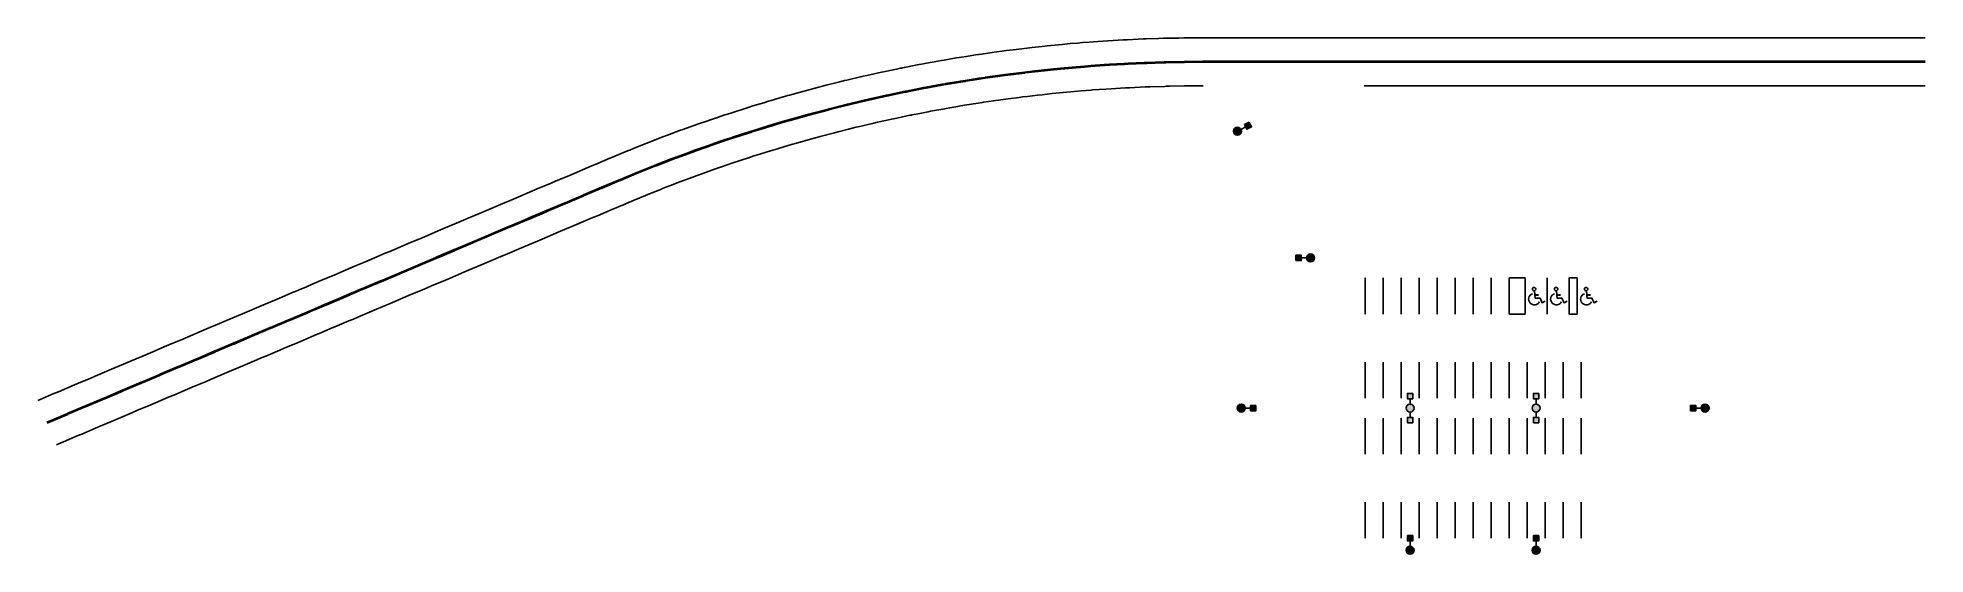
# Model space of a CAD drawing. Header units: feet. Extents: x 10046 to 10991, y 10142 to 10400.
import ezdxf

# ---------------------------------------------------------------- set-up
doc = ezdxf.new("R2010")
doc.units = ezdxf.units.FT
doc.header["$MEASUREMENT"] = 0
for name, color, linetype in [('C-MARK-SYM-3D', 7, 'Continuous'), ('C-MARK-WHITE-3D', 7, 'Continuous'), ('C-MARK-YELLOW-3D', 2, 'Continuous'), ('LIGHTPOLE_DOUBLE', 32, 'Continuous'), ('LIGHTPOLE_SINGLE', 3, 'Continuous')]:
    doc.layers.add(name, color=color, linetype=linetype)

# ---------------------------------------------------------------- blocks, each defined once
blk = doc.blocks.new('Light Pole - Double')
h = blk.add_hatch(color=256)
h.paths.add_polyline_path([(1.33, 7.33), (-1.33, 7.33), (-1.33, 4.67), (1.33, 4.67)])
h.paths.add_polyline_path([(2, 0, 1), (-2, 0, 1)])
h.paths.add_polyline_path([(1.33, -4.67), (-1.33, -4.67), (-1.33, -7.33), (1.33, -7.33)])
for p, q in [((0, 2), (0, 4.67)), ((0, -2), (0, -4.67))]:
    blk.add_line(p, q)
for points in [[(1.33, 7.33), (-1.33, 7.33), (-1.33, 4.67), (1.33, 4.67)], [(-1.33, -7.33), (1.33, -7.33), (1.33, -4.67), (-1.33, -4.67)]]:
    blk.add_lwpolyline(points, close=True)
blk.add_circle((0, 0), 2)
blk = doc.blocks.new('Light Pole - Single')
h = blk.add_hatch(color=256)
h.paths.add_polyline_path([(-1.33, 1.33), (-1.33, -1.33), (1.33, -1.33), (1.33, 1.33)])
h.paths.add_polyline_path([(0, 8, 1), (0, 4, 1)])
blk.add_line((0, 1.33), (0, 4))
blk.add_lwpolyline([(1.33, -1.33), (1.33, 1.33), (-1.33, 1.33), (-1.33, -1.33)], close=True)
blk.add_circle((0, 6), 2)

msp = doc.modelspace()

# ---------------------------------------------------------------- linework, layer by layer
at = {"layer": 'C-MARK-SYM-3D'}
for points, elevation in [([(10797.65, 10267.82), (10797.26, 10267.23), (10796.74, 10266.76), (10796.12, 10266.43), (10795.44, 10266.25), (10794.74, 10266.25), (10794.06, 10266.41), (10793.44, 10266.73), (10792.91, 10267.19), (10792.51, 10267.76), (10792.25, 10268.42), (10792.16, 10269.11), (10792.25, 10269.81), (10792.49, 10270.46), (10792.89, 10271.04), (10793.41, 10271.51), (10794.03, 10271.84)], 154.29), ([(10795.03, 10273.36), (10795.23, 10271.23), (10796.93, 10271.23), (10796.93, 10271.13), (10795.24, 10271.14), (10795.37, 10269.69), (10797.84, 10269.69), (10798.9, 10267.32), (10800.48, 10268.07)], 154.29), ([(10808.65, 10267.82), (10808.26, 10267.23), (10807.74, 10266.76), (10807.12, 10266.43), (10806.44, 10266.25), (10805.74, 10266.25), (10805.06, 10266.41), (10804.44, 10266.73), (10803.91, 10267.19), (10803.51, 10267.76), (10803.25, 10268.42), (10803.16, 10269.11), (10803.25, 10269.81), (10803.49, 10270.46), (10803.89, 10271.04), (10804.41, 10271.51), (10805.03, 10271.84)], 154.37), ([(10806.03, 10273.36), (10806.23, 10271.23), (10807.93, 10271.23), (10807.93, 10271.13), (10806.24, 10271.14), (10806.37, 10269.69), (10808.84, 10269.69), (10809.9, 10267.32), (10811.48, 10268.07)], 154.37)]:
    msp.add_lwpolyline(points, dxfattribs=dict(at, elevation=elevation))
for points, elevation in [([(10795.48, 10273.6), (10795.63, 10273.81), (10795.71, 10274.06), (10795.7, 10274.33), (10795.62, 10274.57), (10795.46, 10274.79), (10795.25, 10274.94), (10795, 10275.02), (10794.73, 10275.01), (10794.49, 10274.93), (10794.27, 10274.77), (10794.12, 10274.56), (10794.04, 10274.31), (10794.05, 10274.04), (10794.13, 10273.79), (10794.29, 10273.58), (10794.5, 10273.43), (10794.75, 10273.35), (10795.02, 10273.35), (10795.27, 10273.44)], 154.29), ([(10806.48, 10273.6), (10806.63, 10273.81), (10806.71, 10274.06), (10806.7, 10274.33), (10806.62, 10274.57), (10806.46, 10274.79), (10806.25, 10274.94), (10806, 10275.02), (10805.73, 10275.01), (10805.49, 10274.93), (10805.27, 10274.77), (10805.12, 10274.56), (10805.04, 10274.31), (10805.05, 10274.04), (10805.13, 10273.79), (10805.29, 10273.58), (10805.5, 10273.43), (10805.75, 10273.35), (10806.02, 10273.35), (10806.27, 10273.44)], 154.37)]:
    msp.add_lwpolyline(points, close=True, dxfattribs=dict(at, elevation=elevation))
for points in [[(10823.65, 10267.82, 155.19), (10823.26, 10267.23, 155.19), (10822.74, 10266.76, 155.21), (10822.12, 10266.43, 155.21), (10821.44, 10266.25, 155.19), (10820.74, 10266.25, 155.16), (10820.06, 10266.41, 155.06), (10819.44, 10266.73, 154.94), (10818.91, 10267.19, 154.81), (10818.51, 10267.76, 154.76), (10818.25, 10268.42, 154.76), (10818.16, 10269.11, 154.76), (10818.25, 10269.81, 154.76), (10818.49, 10270.46, 154.76), (10818.89, 10271.04, 154.76), (10819.41, 10271.51, 154.76), (10820.03, 10271.84, 154.76)], [(10821.03, 10273.36, 154.76), (10821.23, 10271.23, 154.99), (10822.93, 10271.23, 154.99), (10822.93, 10271.13, 154.99), (10821.24, 10271.14, 154.99), (10821.37, 10269.69, 154.99), (10823.84, 10269.69, 155.21), (10824.9, 10267.32, 155.43), (10826.48, 10268.07, 155.43)]]:
    msp.add_polyline3d(points, dxfattribs=at)
msp.add_polyline3d([(10821.48, 10273.6, 154.76), (10821.63, 10273.81, 154.76), (10821.71, 10274.06, 154.76), (10821.7, 10274.33, 154.76), (10821.62, 10274.57, 154.76), (10821.46, 10274.79, 154.76), (10821.25, 10274.94, 154.76), (10821, 10275.02, 154.76), (10820.73, 10275.01, 154.76), (10820.49, 10274.93, 154.76), (10820.27, 10274.77, 154.76), (10820.12, 10274.56, 154.76), (10820.04, 10274.31, 154.76), (10820.05, 10274.04, 154.76), (10820.13, 10273.79, 154.76), (10820.29, 10273.58, 154.76), (10820.5, 10273.43, 154.76), (10820.75, 10273.35, 154.76), (10821.02, 10273.35, 154.76), (10821.27, 10273.44, 154.76)], close=True, dxfattribs=at)
at = {"layer": 'C-MARK-WHITE-3D'}
for points in [[(10046.46, 10218.5, 150.46), (10047.32, 10218.86, 150.48), (10047.6, 10218.98, 150.49), (10054.51, 10221.9, 150.64), (10056.82, 10222.88, 150.7), (10063.72, 10225.8, 150.85), (10066.03, 10226.77, 150.91), (10072.93, 10229.69, 151.06), (10075.24, 10230.67, 151.12), (10082.14, 10233.59, 151.27), (10084.45, 10234.56, 151.33), (10091.35, 10237.48, 151.48), (10093.66, 10238.46, 151.54), (10100.56, 10241.38, 151.69), (10102.87, 10242.35, 151.75), (10109.77, 10245.27, 151.9), (10112.08, 10246.25, 151.96), (10118.98, 10249.17, 152.11), (10121.29, 10250.14, 152.17), (10128.19, 10253.06, 152.31), (10130.5, 10254.04, 152.36), (10137.4, 10256.96, 152.48), (10139.71, 10257.93, 152.52), (10142.01, 10258.91, 152.55), (10148.92, 10261.83, 152.65), (10155.82, 10264.75, 152.72), (10158.13, 10265.72, 152.74), (10165.03, 10268.65, 152.79), (10167.34, 10269.62, 152.81), (10174.24, 10272.54, 152.83), (10176.55, 10273.52, 152.84), (10177.53, 10273.93, 152.84), (10180.49, 10275.18, 152.84), (10181.81, 10275.74, 152.84), (10185.76, 10277.41, 152.83), (10188.06, 10278.38, 152.83), (10194.97, 10281.31, 152.8), (10201.87, 10284.23, 152.75), (10204.18, 10285.2, 152.73), (10211.08, 10288.12, 152.66), (10213.39, 10289.1, 152.63), (10220.29, 10292.02, 152.53), (10222.6, 10292.99, 152.5), (10224.9, 10293.97, 152.46), (10231.81, 10296.89, 152.33), (10238.71, 10299.81, 152.18), (10241.02, 10300.78, 152.13), (10247.92, 10303.7, 151.96), (10250.23, 10304.68, 151.9), (10257.13, 10307.6, 151.71), (10259.44, 10308.57, 151.64), (10261.74, 10309.55, 151.57), (10268.65, 10312.47, 151.36), (10275.55, 10315.39, 151.15), (10277.86, 10316.36, 151.08), (10284.76, 10319.29, 150.87), (10287.07, 10320.26, 150.8), (10293.97, 10323.18, 150.59), (10296.28, 10324.16, 150.52), (10303.18, 10327.08, 150.31), (10305.49, 10328.05, 150.24), (10312.39, 10330.97, 150.03), (10314.7, 10331.95, 149.96), (10321.61, 10334.87, 149.75), (10323.91, 10335.84, 149.68), (10326.07, 10336.76, 149.61), (10332.56, 10339.5, 149.42), (10332.7, 10339.56, 149.41), (10333.13, 10339.74, 149.4), (10340.2, 10342.68, 149.19), (10341.36, 10343.16, 149.16), (10342.52, 10343.62, 149.12), (10344.84, 10344.55, 149.05), (10350.2, 10346.7, 148.89), (10351.95, 10347.38, 148.84), (10359.09, 10350.14, 148.64), (10359.11, 10350.15, 148.64), (10361.44, 10351.02, 148.57), (10368.02, 10353.46, 148.4), (10368.63, 10353.68, 148.38), (10370.98, 10354.52, 148.32), (10373.33, 10355.37, 148.26), (10376.99, 10356.68, 148.17), (10380.56, 10357.9, 148.08), (10382.92, 10358.72, 148.03), (10386, 10359.78, 147.96), (10390.18, 10361.16, 147.86), (10392.56, 10361.94, 147.81), (10395.05, 10362.76, 147.76), (10399.85, 10364.28, 147.67), (10402.23, 10365.04, 147.62), (10404.13, 10365.64, 147.58), (10409.56, 10367.28, 147.48), (10411.95, 10368, 147.44), (10413.25, 10368.4, 147.42), (10419.3, 10370.15, 147.32), (10421.7, 10370.84, 147.28), (10422.4, 10371.04, 147.27), (10429.09, 10372.88, 147.18), (10431.59, 10373.57, 147.14), (10436.49, 10374.86, 147.08), (10438.91, 10375.49, 147.05), (10440.81, 10375.99, 147.03), (10446.33, 10377.36, 146.97), (10448.76, 10377.97, 146.94), (10450.05, 10378.29, 146.93), (10451.19, 10378.56, 146.92), (10458.65, 10380.31, 146.85), (10459.33, 10380.47, 146.84), (10461.08, 10380.86, 146.83), (10468.56, 10382.53, 146.78), (10468.63, 10382.54, 146.78), (10476.06, 10384.1, 146.73), (10477.95, 10384.49, 146.72), (10478.51, 10384.6, 146.72), (10478.87, 10384.67, 146.72), (10479.98, 10384.89, 146.71), (10486.39, 10386.15, 146.69), (10487.3, 10386.33, 146.69), (10488.48, 10386.54, 146.68), (10490.94, 10387, 146.68), (10496.68, 10388.05, 146.67), (10498.48, 10388.35, 146.67), (10499.85, 10388.59, 146.66), (10504.04, 10389.3, 146.66), (10506.07, 10389.65, 146.66), (10507.4, 10389.86, 146.66), (10508.5, 10390.03, 146.66), (10510.97, 10390.42, 146.67), (10515.48, 10391.13, 146.68), (10518.54, 10391.57, 146.68), (10524.91, 10392.5, 146.7), (10526.13, 10392.66, 146.71), (10528.6, 10392.98, 146.72), (10531.08, 10393.31, 146.73), (10534.36, 10393.74, 146.75), (10538.68, 10394.26, 146.77), (10541.16, 10394.56, 146.79), (10543.82, 10394.87, 146.81), (10548.78, 10395.4, 146.84), (10551.26, 10395.67, 146.86), (10553.29, 10395.88, 146.88), (10558.89, 10396.41, 146.93), (10562.78, 10396.78, 146.97), (10566.52, 10397.08, 147.01), (10569.01, 10397.28, 147.04), (10572.28, 10397.55, 147.08), (10576.65, 10397.85, 147.13), (10579.14, 10398.02, 147.16), (10581.63, 10398.19, 147.2), (10581.78, 10398.2, 147.2), (10589.28, 10398.63, 147.3), (10591.29, 10398.74, 147.34), (10596.93, 10398.99, 147.43), (10599.43, 10399.1, 147.47), (10600.81, 10399.16, 147.49), (10607.09, 10399.35, 147.6), (10609.59, 10399.43, 147.64), (10610.34, 10399.45, 147.66), (10617.25, 10399.58, 147.79), (10619.74, 10399.63, 147.84), (10619.86, 10399.63, 147.84), (10622.12, 10399.65, 147.89), (10629.39, 10399.69, 148.04), (10629.52, 10399.69, 148.05), (10629.9, 10399.69, 148.06), (10637.4, 10399.69, 148.33), (10639.9, 10399.69, 148.39), (10642.4, 10399.69, 148.45), (10649.9, 10399.69, 148.54), (10657.4, 10399.69, 148.72), (10659.9, 10399.69, 148.78), (10667.4, 10399.69, 148.94), (10669.9, 10399.69, 148.99), (10672.4, 10399.69, 149.04), (10679.9, 10399.69, 149.17), (10682.4, 10399.69, 149.2), (10689.9, 10399.69, 149.31), (10697.4, 10399.69, 149.39), (10699.9, 10399.69, 149.42), (10702.4, 10399.69, 149.43), (10709.9, 10399.69, 149.49), (10712.4, 10399.69, 149.5), (10719.9, 10399.69, 149.53), (10724.75, 10399.69, 149.53), (10726.37, 10399.69, 149.53), (10729.01, 10399.69, 149.53), (10729.9, 10399.69, 149.53), (10732.4, 10399.69, 149.53), (10739.9, 10399.69, 149.5), (10742.4, 10399.69, 149.49), (10749.9, 10399.69, 149.44), (10757.4, 10399.69, 149.37), (10759.9, 10399.69, 149.34), (10762.4, 10399.69, 149.31), (10769.9, 10399.69, 149.21), (10772.4, 10399.69, 149.17), (10779.9, 10399.69, 149.05), (10787.4, 10399.69, 148.9), (10789.9, 10399.69, 148.85), (10797.4, 10399.69, 148.67), (10799.9, 10399.69, 148.62), (10802.4, 10399.69, 148.66), (10809.9, 10399.69, 148.43), (10817.4, 10399.69, 148.33), (10819.9, 10399.69, 148.23), (10827.4, 10399.69, 148.1), (10829.9, 10399.69, 148.06), (10832.4, 10399.69, 148.02), (10839.9, 10399.69, 147.92), (10842.4, 10399.69, 147.89), (10849.9, 10399.69, 147.81), (10857.4, 10399.69, 147.75), (10859.9, 10399.69, 147.73), (10862.4, 10399.69, 147.72), (10869.9, 10399.69, 147.68), (10872.39, 10399.69, 147.68), (10879.86, 10399.69, 147.67), (10879.87, 10399.69, 147.67), (10879.9, 10399.69, 147.67), (10887.4, 10399.69, 147.68), (10889.9, 10399.69, 147.68), (10892.4, 10399.69, 147.69), (10899.9, 10399.69, 147.73), (10902.4, 10399.69, 147.75), (10909.9, 10399.69, 147.81), (10917.4, 10399.69, 147.89), (10919.9, 10399.69, 147.92), (10922.4, 10399.69, 147.95), (10929.9, 10399.69, 148.06), (10932.4, 10399.69, 148.1), (10939.9, 10399.69, 148.23), (10947.4, 10399.69, 148.38), (10949.9, 10399.69, 148.43), (10957.4, 10399.69, 148.61), (10959.9, 10399.69, 148.67), (10962.4, 10399.69, 148.73), (10969.9, 10399.69, 148.93), (10977.4, 10399.69, 149.16), (10979.9, 10399.69, 149.23), (10987.4, 10399.69, 149.48), (10989.9, 10399.69, 149.56), (10990.05, 10399.69, 149.56), (10990.53, 10399.69, 149.58)], [(10055.81, 10196.39, 150.46), (10056.1, 10196.51, 150.47), (10056.95, 10196.88, 150.49), (10059.26, 10197.85, 150.54), (10066.16, 10200.77, 150.7), (10068.47, 10201.74, 150.75), (10075.37, 10204.67, 150.91), (10077.68, 10205.64, 150.96), (10084.58, 10208.56, 151.12), (10086.89, 10209.54, 151.17), (10093.79, 10212.46, 151.33), (10096.1, 10213.43, 151.38), (10103, 10216.35, 151.54), (10105.31, 10217.33, 151.59), (10112.21, 10220.25, 151.75), (10114.52, 10221.22, 151.8), (10121.42, 10224.14, 151.96), (10123.73, 10225.12, 152.01), (10130.63, 10228.04, 152.17), (10132.94, 10229.01, 152.21), (10139.84, 10231.93, 152.36), (10142.15, 10232.91, 152.4), (10149.05, 10235.83, 152.52), (10155.96, 10238.75, 152.62), (10158.26, 10239.72, 152.65), (10160.57, 10240.7, 152.67), (10167.47, 10243.62, 152.74), (10169.78, 10244.59, 152.76), (10176.69, 10247.52, 152.81), (10178.99, 10248.49, 152.81), (10185.9, 10251.41, 152.84), (10188.86, 10252.66, 152.84), (10189.84, 10253.08, 152.84), (10193.79, 10254.75, 152.84), (10195.11, 10255.31, 152.83), (10202.01, 10258.23, 152.81), (10204.32, 10259.2, 152.8), (10206.62, 10260.18, 152.78), (10213.53, 10263.1, 152.73), (10215.83, 10264.07, 152.71), (10222.74, 10266.99, 152.63), (10225.04, 10267.97, 152.6), (10231.95, 10270.89, 152.5), (10238.85, 10273.81, 152.37), (10241.16, 10274.78, 152.33), (10243.46, 10275.76, 152.28), (10250.37, 10278.68, 152.13), (10252.67, 10279.65, 152.08), (10259.58, 10282.57, 151.9), (10261.88, 10283.55, 151.84), (10268.79, 10286.47, 151.64), (10275.69, 10289.39, 151.43), (10278, 10290.37, 151.36), (10280.3, 10291.34, 151.29), (10287.21, 10294.26, 151.08), (10289.51, 10295.23, 151.01), (10296.42, 10298.16, 150.8), (10298.72, 10299.13, 150.73), (10305.63, 10302.05, 150.52), (10307.93, 10303.03, 150.45), (10314.84, 10305.95, 150.24), (10317.14, 10306.92, 150.17), (10324.05, 10309.84, 149.96), (10326.35, 10310.82, 149.89), (10333.26, 10313.74, 149.68), (10339.75, 10316.48, 149.48), (10341.91, 10317.4, 149.42), (10342.32, 10317.57, 149.4), (10342.46, 10317.63, 149.4), (10344.77, 10318.59, 149.33), (10350.43, 10320.94, 149.15), (10351.55, 10321.39, 149.12), (10358.36, 10324.12, 148.91), (10359, 10324.37, 148.89), (10360.69, 10325.03, 148.84), (10363.02, 10325.93, 148.77), (10367.6, 10327.7, 148.64), (10369.88, 10328.55, 148.57), (10372.22, 10329.42, 148.51), (10376.25, 10330.92, 148.4), (10379.12, 10331.95, 148.32), (10384.94, 10334.03, 148.17), (10386.03, 10334.41, 148.14), (10388.4, 10335.22, 148.08), (10390.76, 10336.03, 148.03), (10393.66, 10337.03, 147.96), (10397.72, 10338.37, 147.86), (10402.43, 10339.93, 147.76), (10404.7, 10340.64, 147.72), (10407.08, 10341.4, 147.66), (10411.23, 10342.71, 147.59), (10414.09, 10343.58, 147.53), (10416.48, 10344.3, 147.48), (10420.06, 10345.38, 147.42), (10423.52, 10346.38, 147.36), (10425.92, 10347.08, 147.32), (10428.92, 10347.94, 147.28), (10432.99, 10349.06, 147.21), (10435.4, 10349.73, 147.18), (10437.82, 10350.39, 147.14), (10437.82, 10350.4, 147.14), (10444.91, 10352.25, 147.05), (10446.75, 10352.74, 147.03), (10452.03, 10354.05, 146.97), (10454.45, 10354.65, 146.94), (10455.7, 10354.96, 146.93), (10456.88, 10355.24, 146.92), (10464.02, 10356.92, 146.85), (10464.68, 10357.08, 146.84), (10466.47, 10357.47, 146.83), (10473.63, 10359.07, 146.78), (10473.69, 10359.08, 146.78), (10476.08, 10359.58, 146.76), (10482.72, 10360.97, 146.72), (10483.26, 10361.08, 146.72), (10483.62, 10361.15, 146.72), (10484.69, 10361.36, 146.71), (10486.78, 10361.77, 146.71), (10491.78, 10362.75, 146.69), (10492.92, 10362.96, 146.68), (10500.13, 10364.28, 146.67), (10500.86, 10364.41, 146.67), (10502.6, 10364.71, 146.67), (10506.62, 10365.4, 146.66), (10507.99, 10365.63, 146.66), (10509.08, 10365.82, 146.66), (10509.95, 10365.96, 146.66), (10512.31, 10366.33, 146.66), (10519.07, 10367.4, 146.68), (10519.55, 10367.47, 146.68), (10522.03, 10367.83, 146.68), (10524.51, 10368.19, 146.69), (10528.2, 10368.72, 146.7), (10531.78, 10369.19, 146.72), (10537.35, 10369.93, 146.75), (10539.05, 10370.13, 146.76), (10541.54, 10370.43, 146.77), (10546.51, 10371.02, 146.81), (10548.83, 10371.27, 146.82), (10551.32, 10371.54, 146.84), (10553.8, 10371.8, 146.86), (10555.69, 10372, 146.88), (10561.11, 10372.51, 146.93), (10564.88, 10372.87, 146.97), (10568.42, 10373.16, 147.01), (10570.91, 10373.36, 147.04), (10573.41, 10373.56, 147.07), (10574.07, 10373.62, 147.08), (10580.72, 10374.07, 147.16), (10583.28, 10374.25, 147.2), (10588.05, 10374.52, 147.27), (10590.55, 10374.66, 147.3), (10592.49, 10374.77, 147.34), (10597.88, 10375.01, 147.42), (10600.38, 10375.12, 147.47), (10601.71, 10375.17, 147.49), (10602.88, 10375.21, 147.51), (10610.21, 10375.44, 147.64), (10610.94, 10375.46, 147.66), (10612.71, 10375.5, 147.69), (10620.05, 10375.63, 147.84), (10620.16, 10375.64, 147.84), (10627.02, 10375.68, 147.99), (10629.39, 10375.69, 148.04)], [(10709.9, 10375.69, 149.49), (10717.4, 10375.69, 149.52), (10719.9, 10375.69, 149.53), (10721.51, 10375.69, 149.53), (10726.37, 10375.69, 149.53), (10727.25, 10375.69, 149.53), (10729.9, 10375.69, 149.53), (10737.4, 10375.69, 149.51), (10739.9, 10375.69, 149.5), (10747.4, 10375.69, 149.46), (10749.9, 10375.69, 149.44), (10752.4, 10375.69, 149.42), (10759.9, 10375.69, 149.34), (10767.4, 10375.69, 149.25), (10769.9, 10375.69, 149.21), (10777.4, 10375.69, 149.09), (10779.9, 10375.69, 149.05), (10782.4, 10375.69, 149), (10789.9, 10375.69, 148.85), (10792.4, 10375.69, 148.79), (10799.9, 10375.69, 148.62), (10807.4, 10375.69, 148.49), (10809.9, 10375.69, 148.43), (10812.4, 10375.69, 148.38), (10819.9, 10375.69, 148.23), (10822.4, 10375.69, 148.18), (10829.9, 10375.69, 148.06), (10837.4, 10375.69, 147.95), (10839.9, 10375.69, 147.92), (10847.4, 10375.69, 147.83), (10849.9, 10375.69, 147.81), (10852.4, 10375.69, 147.79), (10859.9, 10375.69, 147.73), (10867.4, 10375.69, 147.69), (10869.9, 10375.69, 147.68), (10877.37, 10375.69, 147.67), (10879.86, 10375.69, 147.67), (10879.89, 10375.69, 147.67), (10879.9, 10375.69, 147.67), (10882.4, 10375.69, 147.67), (10889.9, 10375.69, 147.68), (10897.4, 10375.69, 147.72), (10899.9, 10375.69, 147.73), (10907.4, 10375.69, 147.79), (10909.9, 10375.69, 147.81), (10912.4, 10375.69, 147.83), (10919.9, 10375.69, 147.92), (10927.4, 10375.69, 148.02), (10929.9, 10375.69, 148.06), (10937.4, 10375.69, 148.19), (10939.9, 10375.69, 148.23), (10942.4, 10375.69, 148.28), (10949.9, 10375.69, 148.43), (10952.4, 10375.69, 148.49), (10959.9, 10375.69, 148.67), (10967.4, 10375.69, 148.87), (10969.9, 10375.69, 148.93), (10972.4, 10375.69, 149.01), (10979.9, 10375.69, 149.23), (10982.4, 10375.69, 149.31), (10989.9, 10375.69, 149.56), (10990.37, 10375.69, 149.57), (10990.53, 10375.69, 149.58)], [(10710.39, 10279.69, 154), (10710.39, 10276.49, 153.75), (10710.39, 10261.69, 153.19)], [(10719.39, 10279.69, 154), (10719.39, 10261.69, 153.44)], [(10728.39, 10279.69, 154), (10728.39, 10264.89, 153.65), (10728.39, 10261.69, 153.55)], [(10737.39, 10279.69, 154), (10737.39, 10261.89, 153.57), (10737.39, 10261.69, 153.57)], [(10746.39, 10279.69, 154), (10746.39, 10270.49, 153.9), (10746.39, 10261.69, 153.75)], [(10755.39, 10279.69, 154), (10755.39, 10261.69, 153.8)], [(10764.39, 10279.69, 154), (10764.39, 10276.49, 154.01), (10764.39, 10261.69, 153.95)], [(10773.39, 10279.69, 154), (10773.39, 10279.49, 154), (10773.39, 10261.69, 154.05)], [(10790.39, 10279.69, 154), (10790.39, 10261.69, 154.28), (10789.32, 10261.69, 154.28), (10783.32, 10261.69, 154.16), (10782.39, 10261.69, 154.16), (10782.39, 10279.69, 154), (10783.32, 10279.69, 154), (10790.39, 10279.69, 154)], [(10801.39, 10279.69, 154), (10801.39, 10273.89, 154.09), (10801.39, 10261.69, 154.37)], [(10816.39, 10279.69, 154.05), (10816.39, 10276.81, 154.32), (10816.39, 10261.69, 154.77), (10813.32, 10261.69, 154.52), (10812.39, 10261.69, 154.52), (10812.39, 10279.69, 154), (10813.32, 10279.69, 154), (10816.39, 10279.69, 154.05)], [(10710.39, 10219.69, 153.42), (10710.39, 10222.9, 153.21), (10710.39, 10237.69, 152.91)], [(10719.39, 10219.69, 153.6), (10719.39, 10237.69, 153.24)], [(10728.39, 10219.69, 153.78), (10728.39, 10234.49, 153.48), (10728.39, 10237.69, 153.42)], [(10737.39, 10219.69, 153.96), (10737.39, 10237.49, 153.6), (10737.39, 10237.69, 153.6)], [(10746.39, 10219.69, 154.14), (10746.39, 10228.89, 153.95), (10746.39, 10237.69, 153.78)], [(10755.39, 10219.69, 154.32), (10755.39, 10225.89, 154.19), (10755.39, 10237.69, 153.96)], [(10764.39, 10219.69, 154.5), (10764.39, 10222.89, 154.43), (10764.39, 10237.69, 154.14)], [(10773.39, 10219.69, 154.68), (10773.39, 10219.89, 154.67), (10773.39, 10237.69, 154.32)], [(10782.39, 10219.69, 154.86), (10782.39, 10237.69, 154.5)], [(10791.39, 10219.69, 155.04), (10791.39, 10237.69, 154.68)], [(10800.39, 10219.69, 155.22), (10800.39, 10237.69, 154.86)], [(10809.39, 10219.69, 155.4), (10809.39, 10231.49, 155.16), (10809.39, 10237.69, 155.04)], [(10818.39, 10219.69, 155.58), (10818.39, 10224.12, 155.49), (10818.39, 10237.69, 155.22)], [(10710.39, 10209.69, 158.01), (10710.39, 10208.44, 157.99), (10710.39, 10202.93, 157.85), (10710.39, 10191.69, 157.63)], [(10719.39, 10209.69, 158.26), (10719.39, 10208.45, 158.23), (10719.39, 10191.69, 157.89)], [(10728.39, 10209.69, 158.46), (10728.39, 10200.63, 158.28), (10728.39, 10191.69, 158.1)], [(10737.39, 10209.69, 158.62), (10737.39, 10191.76, 158.26), (10737.39, 10191.69, 158.26)], [(10746.39, 10209.69, 158.74), (10746.39, 10194.63, 158.43), (10746.39, 10191.69, 158.38)], [(10755.39, 10209.69, 158.81), (10755.39, 10197.76, 158.57), (10755.39, 10191.69, 158.45)], [(10764.39, 10209.69, 158.84), (10764.39, 10204.26, 158.73), (10764.39, 10191.69, 158.48)], [(10773.39, 10209.69, 158.81), (10773.39, 10203.76, 158.7), (10773.39, 10191.69, 158.45)], [(10782.39, 10209.69, 158.75), (10782.39, 10191.69, 158.39)], [(10791.39, 10209.69, 158.65), (10791.39, 10209.63, 158.65), (10791.39, 10191.69, 158.29)], [(10800.39, 10209.69, 158.49), (10800.39, 10191.69, 158.13)], [(10809.39, 10209.69, 158.31), (10809.39, 10191.69, 157.95)], [(10818.39, 10209.69, 158.13), (10818.39, 10204.32, 158.03), (10818.39, 10191.69, 157.77)], [(10710.39, 10149.69, 158.01), (10710.39, 10151.04, 157.99), (10710.39, 10156.98, 157.84), (10710.39, 10167.69, 157.63)], [(10719.39, 10149.69, 158.26), (10719.39, 10151.03, 158.23), (10719.39, 10167.69, 157.89)], [(10728.39, 10149.69, 158.46), (10728.39, 10158.76, 158.28), (10728.39, 10167.69, 158.1)], [(10737.39, 10149.69, 158.62), (10737.39, 10167.63, 158.26), (10737.39, 10167.69, 158.26)], [(10746.39, 10149.69, 158.74), (10746.39, 10164.63, 158.44), (10746.39, 10167.69, 158.38)], [(10755.39, 10149.69, 158.81), (10755.39, 10161.63, 158.57), (10755.39, 10167.69, 158.45)], [(10764.39, 10149.69, 158.84), (10764.39, 10167.69, 158.48)], [(10773.39, 10149.69, 158.81), (10773.39, 10155.63, 158.7), (10773.39, 10167.69, 158.45)], [(10782.39, 10149.69, 158.75), (10782.39, 10152.63, 158.69), (10782.39, 10167.69, 158.39)], [(10791.39, 10149.69, 158.65), (10791.39, 10167.69, 158.29)], [(10800.39, 10149.69, 158.49), (10800.39, 10152.76, 158.43), (10800.39, 10167.69, 158.13)], [(10809.39, 10149.69, 158.31), (10809.39, 10155.76, 158.19), (10809.39, 10167.69, 157.95)], [(10818.39, 10149.69, 158.13), (10818.39, 10155.48, 158.02), (10818.39, 10167.69, 157.77)]]:
    msp.add_polyline3d(points, dxfattribs=at)
at = {"layer": 'C-MARK-YELLOW-3D'}
for points in [[(10051.04, 10207.67, 150.69), (10051.06, 10207.68, 150.69), (10052.18, 10208.16, 150.72), (10052.33, 10208.22, 150.72), (10061.39, 10212.05, 150.93), (10061.54, 10212.11, 150.93), (10070.6, 10215.95, 151.14), (10070.75, 10216.01, 151.14), (10079.81, 10219.84, 151.35), (10079.96, 10219.9, 151.35), (10089.02, 10223.74, 151.56), (10089.17, 10223.8, 151.56), (10098.23, 10227.63, 151.77), (10098.38, 10227.7, 151.77), (10107.44, 10231.53, 151.98), (10107.59, 10231.59, 151.98), (10116.65, 10235.43, 152.19), (10116.8, 10235.49, 152.19), (10125.86, 10239.32, 152.4), (10126.01, 10239.38, 152.4), (10135.07, 10243.22, 152.59), (10135.22, 10243.28, 152.6), (10144.28, 10247.11, 152.75), (10153.35, 10250.95, 152.88), (10153.49, 10251.01, 152.88), (10153.64, 10251.07, 152.88), (10162.7, 10254.9, 152.98), (10162.85, 10254.96, 152.98), (10171.91, 10258.8, 153.04), (10172.06, 10258.86, 153.04), (10181.12, 10262.69, 153.07), (10185.01, 10264.34, 153.08), (10185.07, 10264.36, 153.08), (10190.25, 10266.55, 153.07), (10190.33, 10266.59, 153.07), (10199.4, 10270.42, 153.04), (10199.54, 10270.48, 153.03), (10199.69, 10270.55, 153.03), (10208.75, 10274.38, 152.97), (10208.9, 10274.44, 152.97), (10217.96, 10278.28, 152.87), (10218.11, 10278.34, 152.86), (10227.17, 10282.17, 152.73), (10236.24, 10286.01, 152.57), (10236.38, 10286.07, 152.57), (10236.53, 10286.13, 152.57), (10245.59, 10289.96, 152.37), (10245.74, 10290.02, 152.37), (10254.8, 10293.86, 152.14), (10254.95, 10293.92, 152.13), (10264.01, 10297.75, 151.88), (10273.08, 10301.59, 151.6), (10273.22, 10301.65, 151.6), (10273.37, 10301.71, 151.59), (10282.43, 10305.54, 151.32), (10282.58, 10305.6, 151.31), (10291.64, 10309.44, 151.04), (10291.79, 10309.5, 151.03), (10300.85, 10313.33, 150.76), (10301, 10313.39, 150.75), (10310.06, 10317.23, 150.48), (10310.21, 10317.29, 150.47), (10319.27, 10321.12, 150.2), (10319.42, 10321.19, 150.19), (10328.48, 10325.02, 149.92), (10337, 10328.62, 149.66), (10337.14, 10328.68, 149.65), (10337.69, 10328.91, 149.64), (10337.7, 10328.91, 149.64), (10337.84, 10328.97, 149.63), (10345.8, 10332.28, 149.39), (10346.94, 10332.74, 149.36), (10354.51, 10335.77, 149.13), (10356.09, 10336.38, 149.08), (10356.23, 10336.44, 149.08), (10356.38, 10336.49, 149.07), (10363.26, 10339.15, 148.87), (10365.57, 10340.02, 148.8), (10365.72, 10340.07, 148.8), (10372.05, 10342.43, 148.63), (10374.96, 10343.47, 148.55), (10380.88, 10345.59, 148.4), (10384.25, 10346.75, 148.32), (10384.4, 10346.8, 148.32), (10389.75, 10348.64, 148.19), (10393.73, 10349.95, 148.1), (10393.87, 10350, 148.1), (10398.66, 10351.58, 148), (10403.25, 10353.03, 147.9), (10403.39, 10353.08, 147.9), (10407.6, 10354.41, 147.82), (10412.8, 10355.98, 147.72), (10412.95, 10356.03, 147.72), (10416.58, 10357.13, 147.66), (10422.4, 10358.81, 147.56), (10422.54, 10358.85, 147.56), (10425.6, 10359.73, 147.51), (10432.03, 10361.51, 147.41), (10432.18, 10361.55, 147.41), (10432.32, 10361.59, 147.41), (10434.64, 10362.23, 147.38), (10441.85, 10364.11, 147.28), (10441.99, 10364.15, 147.28), (10443.72, 10364.6, 147.26), (10451.55, 10366.55, 147.18), (10452.82, 10366.87, 147.16), (10461.13, 10368.83, 147.09), (10461.28, 10368.86, 147.08), (10461.95, 10369.02, 147.08), (10470.89, 10371.01, 147.01), (10471.04, 10371.04, 147.01), (10471.11, 10371.06, 147.01), (10471.2, 10371.08, 147.01), (10480.29, 10372.98, 146.96), (10480.83, 10373.08, 146.96), (10482.26, 10373.37, 146.95), (10482.29, 10373.37, 146.95), (10482.42, 10373.4, 146.95), (10489.5, 10374.78, 146.92), (10490.65, 10375, 146.92), (10498.72, 10376.48, 146.9), (10500.34, 10376.75, 146.9), (10500.5, 10376.78, 146.9), (10505.89, 10377.7, 146.9), (10505.98, 10377.71, 146.9), (10506.04, 10377.72, 146.9), (10507.97, 10378.05, 146.9), (10510.36, 10378.43, 146.9), (10517.24, 10379.51, 146.91), (10520.1, 10379.93, 146.92), (10520.25, 10379.95, 146.92), (10520.4, 10379.97, 146.92), (10526.52, 10380.86, 146.94), (10530.16, 10381.34, 146.95), (10535.82, 10382.09, 146.98), (10539.93, 10382.58, 147), (10540.08, 10382.59, 147), (10545.14, 10383.2, 147.04), (10549.87, 10383.7, 147.07), (10550.02, 10383.72, 147.08), (10554.47, 10384.19, 147.11), (10559.82, 10384.7, 147.16), (10559.97, 10384.71, 147.16), (10560.12, 10384.72, 147.17), (10563.81, 10385.07, 147.21), (10569.94, 10385.57, 147.27), (10570.09, 10385.58, 147.27), (10573.16, 10385.83, 147.31), (10579.92, 10386.3, 147.4), (10582.52, 10386.48, 147.43), (10589.75, 10386.88, 147.54), (10589.9, 10386.89, 147.54), (10590.06, 10386.9, 147.54), (10591.88, 10387, 147.57), (10599.89, 10387.36, 147.7), (10600.05, 10387.36, 147.7), (10601.25, 10387.42, 147.72), (10609.89, 10387.69, 147.88), (10610.05, 10387.69, 147.88), (10610.63, 10387.71, 147.89), (10619.89, 10387.88, 148.08), (10620.01, 10387.88, 148.08), (10629.24, 10387.94, 148.28), (10629.39, 10387.94, 148.28), (10629.89, 10387.94, 148.29), (10629.9, 10387.94, 148.29), (10630.05, 10387.94, 148.29), (10639.9, 10387.94, 148.57), (10649.74, 10387.94, 148.77), (10649.9, 10387.94, 148.78), (10650.05, 10387.94, 148.78), (10659.9, 10387.94, 149.02), (10660.05, 10387.94, 149.02), (10669.9, 10387.94, 149.23), (10679.74, 10387.94, 149.4), (10679.9, 10387.94, 149.4), (10689.74, 10387.94, 149.54), (10689.9, 10387.94, 149.54), (10690.05, 10387.94, 149.54), (10699.9, 10387.94, 149.65), (10709.74, 10387.94, 149.72), (10709.9, 10387.94, 149.72), (10719.74, 10387.94, 149.76), (10719.9, 10387.94, 149.76), (10720, 10387.94, 149.76), (10726.37, 10387.94, 149.77), (10726.42, 10387.94, 149.77), (10729.9, 10387.94, 149.77), (10739.74, 10387.94, 149.74), (10739.9, 10387.94, 149.74), (10749.74, 10387.94, 149.68), (10749.9, 10387.94, 149.68), (10750.05, 10387.94, 149.67), (10759.9, 10387.94, 149.58), (10769.74, 10387.94, 149.45), (10769.9, 10387.94, 149.45), (10779.74, 10387.94, 149.28), (10779.9, 10387.94, 149.28), (10780.05, 10387.94, 149.28), (10789.9, 10387.94, 149.08), (10790.05, 10387.94, 149.08), (10799.9, 10387.94, 148.85), (10809.74, 10387.94, 148.68), (10809.9, 10387.94, 148.68), (10810.05, 10387.94, 148.68), (10819.9, 10387.94, 148.46), (10820.05, 10387.94, 148.46), (10829.9, 10387.94, 148.29), (10839.74, 10387.94, 148.15), (10839.9, 10387.94, 148.15), (10849.74, 10387.94, 148), (10849.9, 10387.94, 148), (10850.05, 10387.94, 148), (10859.9, 10387.94, 147.92), (10869.74, 10387.94, 147.88), (10869.9, 10387.94, 147.88), (10879.71, 10387.94, 147.86), (10879.86, 10387.94, 147.86), (10879.9, 10387.94, 147.86), (10879.9, 10387.94, 147.86), (10880.05, 10387.94, 147.86), (10889.9, 10387.94, 147.88), (10899.74, 10387.94, 147.92), (10899.9, 10387.94, 147.92), (10909.74, 10387.94, 148), (10909.9, 10387.94, 148), (10910.05, 10387.94, 148), (10919.9, 10387.94, 148.11), (10929.74, 10387.94, 148.25), (10929.9, 10387.94, 148.25), (10939.74, 10387.94, 148.42), (10939.9, 10387.94, 148.42), (10940.05, 10387.94, 148.43), (10949.9, 10387.94, 148.63), (10950.05, 10387.94, 148.63), (10959.9, 10387.94, 148.86), (10969.74, 10387.94, 149.12), (10969.9, 10387.94, 149.13), (10970.05, 10387.94, 149.13), (10979.9, 10387.94, 149.42), (10980.05, 10387.94, 149.43), (10989.9, 10387.94, 149.75), (10990.52, 10387.94, 149.77), (10990.53, 10387.94, 149.77)], [(10051.23, 10207.21, 150.69), (10052.36, 10207.69, 150.72), (10052.38, 10207.7, 150.72), (10061.44, 10211.53, 150.93), (10061.59, 10211.59, 150.93), (10070.65, 10215.43, 151.14), (10070.8, 10215.49, 151.14), (10079.86, 10219.32, 151.35), (10080.01, 10219.38, 151.35), (10089.07, 10223.22, 151.56), (10089.22, 10223.28, 151.56), (10098.28, 10227.11, 151.77), (10098.43, 10227.17, 151.77), (10107.49, 10231.01, 151.98), (10107.64, 10231.07, 151.98), (10116.7, 10234.9, 152.19), (10116.85, 10234.97, 152.19), (10125.91, 10238.8, 152.4), (10126.06, 10238.86, 152.4), (10135.12, 10242.7, 152.59), (10135.27, 10242.76, 152.59), (10144.33, 10246.59, 152.75), (10144.48, 10246.65, 152.75), (10144.62, 10246.71, 152.76), (10153.69, 10250.55, 152.88), (10162.75, 10254.38, 152.98), (10162.9, 10254.44, 152.98), (10171.96, 10258.28, 153.04), (10172.11, 10258.34, 153.04), (10181.17, 10262.17, 153.07), (10181.32, 10262.23, 153.07), (10181.38, 10262.26, 153.07), (10185.27, 10263.9, 153.08), (10185.35, 10263.94, 153.08), (10190.53, 10266.13, 153.07), (10190.67, 10266.19, 153.07), (10199.74, 10270.02, 153.03), (10208.8, 10273.86, 152.97), (10208.95, 10273.92, 152.97), (10218.01, 10277.75, 152.87), (10218.16, 10277.81, 152.87), (10227.22, 10281.65, 152.74), (10227.37, 10281.71, 152.73), (10227.51, 10281.77, 152.73), (10236.58, 10285.61, 152.57), (10245.64, 10289.44, 152.37), (10245.79, 10289.5, 152.37), (10254.85, 10293.34, 152.14), (10255, 10293.4, 152.14), (10264.06, 10297.23, 151.88), (10264.21, 10297.29, 151.88), (10264.35, 10297.35, 151.87), (10273.42, 10301.19, 151.6), (10282.49, 10305.02, 151.32), (10282.63, 10305.08, 151.32), (10291.7, 10308.92, 151.04), (10291.84, 10308.98, 151.04), (10300.91, 10312.81, 150.76), (10301.05, 10312.87, 150.76), (10310.12, 10316.71, 150.48), (10310.26, 10316.77, 150.48), (10319.33, 10320.6, 150.2), (10319.47, 10320.66, 150.2), (10328.54, 10324.5, 149.92), (10328.68, 10324.56, 149.92), (10328.81, 10324.62, 149.91), (10337.33, 10328.22, 149.65), (10337.34, 10328.22, 149.65), (10337.89, 10328.45, 149.64), (10345.99, 10331.82, 149.39), (10346.98, 10332.22, 149.36), (10347.13, 10332.27, 149.36), (10347.27, 10332.33, 149.35), (10354.69, 10335.31, 149.13), (10356.41, 10335.97, 149.08), (10363.43, 10338.69, 148.87), (10365.6, 10339.49, 148.81), (10365.75, 10339.55, 148.8), (10372.22, 10341.96, 148.63), (10374.98, 10342.95, 148.56), (10375.13, 10343, 148.55), (10375.28, 10343.05, 148.55), (10381.05, 10345.12, 148.4), (10384.56, 10346.33, 148.32), (10389.91, 10348.17, 148.19), (10393.88, 10349.48, 148.1), (10394.03, 10349.53, 148.1), (10394.18, 10349.58, 148.1), (10398.81, 10351.11, 148), (10403.54, 10352.6, 147.9), (10403.69, 10352.65, 147.9), (10407.75, 10353.93, 147.82), (10413.09, 10355.55, 147.72), (10413.25, 10355.6, 147.72), (10416.73, 10356.65, 147.66), (10422.68, 10358.37, 147.56), (10422.84, 10358.42, 147.55), (10425.73, 10359.25, 147.51), (10432.31, 10361.06, 147.41), (10434.77, 10361.74, 147.38), (10441.82, 10363.59, 147.29), (10441.97, 10363.63, 147.28), (10442.12, 10363.67, 147.28), (10443.84, 10364.12, 147.26), (10451.67, 10366.07, 147.18), (10452.94, 10366.38, 147.16), (10461.24, 10368.34, 147.09), (10461.39, 10368.37, 147.08), (10462.06, 10368.53, 147.08), (10471, 10370.52, 147.01), (10471.15, 10370.55, 147.01), (10471.21, 10370.57, 147.01), (10480.39, 10372.49, 146.96), (10480.78, 10372.57, 146.96), (10480.93, 10372.59, 146.96), (10482.36, 10372.88, 146.95), (10482.39, 10372.88, 146.95), (10489.59, 10374.29, 146.92), (10490.62, 10374.48, 146.92), (10490.75, 10374.51, 146.92), (10490.9, 10374.53, 146.92), (10498.81, 10375.98, 146.9), (10500.58, 10376.29, 146.9), (10500.67, 10376.3, 146.9), (10506.06, 10377.22, 146.9), (10508.05, 10377.56, 146.9), (10510.37, 10377.92, 146.9), (10510.44, 10377.94, 146.9), (10510.6, 10377.96, 146.9), (10517.31, 10379.02, 146.91), (10520.32, 10379.45, 146.92), (10526.59, 10380.36, 146.94), (10530.06, 10380.82, 146.95), (10530.22, 10380.84, 146.95), (10530.38, 10380.86, 146.95), (10535.88, 10381.59, 146.98), (10540.14, 10382.1, 147), (10540.3, 10382.12, 147.01), (10545.19, 10382.7, 147.04), (10550.07, 10383.22, 147.07), (10554.52, 10383.69, 147.12), (10559.86, 10384.2, 147.16), (10560.02, 10384.21, 147.16), (10560.18, 10384.23, 147.17), (10563.85, 10384.57, 147.21), (10569.98, 10385.07, 147.27), (10573.19, 10385.33, 147.31), (10579.79, 10385.79, 147.39), (10579.95, 10385.8, 147.4), (10580.11, 10385.81, 147.4), (10582.55, 10385.98, 147.43), (10589.93, 10386.39, 147.54), (10590.09, 10386.4, 147.54), (10591.91, 10386.51, 147.57), (10599.91, 10386.86, 147.7), (10601.27, 10386.92, 147.72), (10609.75, 10387.18, 147.88), (10609.9, 10387.19, 147.88), (10610.64, 10387.21, 147.89), (10619.75, 10387.38, 148.07), (10619.9, 10387.38, 148.08), (10620.02, 10387.38, 148.08), (10620.04, 10387.38, 148.08), (10629.39, 10387.44, 148.28), (10629.4, 10387.44, 148.28), (10629.9, 10387.44, 148.29), (10639.74, 10387.44, 148.57), (10639.9, 10387.44, 148.57), (10640.05, 10387.44, 148.58), (10649.9, 10387.44, 148.78), (10659.74, 10387.44, 149.01), (10659.9, 10387.44, 149.02), (10669.74, 10387.44, 149.22), (10669.9, 10387.44, 149.23), (10670.05, 10387.44, 149.23), (10679.9, 10387.44, 149.4), (10680.05, 10387.44, 149.4), (10689.9, 10387.44, 149.54), (10699.74, 10387.44, 149.65), (10699.9, 10387.44, 149.65), (10700.05, 10387.44, 149.65), (10709.9, 10387.44, 149.72), (10710.05, 10387.44, 149.72), (10719.9, 10387.44, 149.76), (10726.27, 10387.44, 149.77), (10726.37, 10387.44, 149.77), (10729.84, 10387.44, 149.77), (10729.9, 10387.44, 149.77), (10730.05, 10387.44, 149.77), (10739.9, 10387.44, 149.74), (10740.05, 10387.44, 149.74), (10749.9, 10387.44, 149.68), (10759.74, 10387.44, 149.58), (10759.9, 10387.44, 149.58), (10760.05, 10387.44, 149.58), (10769.9, 10387.44, 149.45), (10770.05, 10387.44, 149.44), (10779.9, 10387.44, 149.28), (10789.74, 10387.44, 149.09), (10789.9, 10387.44, 149.08), (10799.74, 10387.44, 148.85), (10799.9, 10387.44, 148.85), (10800.05, 10387.44, 148.85), (10809.9, 10387.44, 148.68), (10819.74, 10387.44, 148.47), (10819.9, 10387.44, 148.46), (10829.74, 10387.44, 148.29), (10829.9, 10387.44, 148.29), (10830.05, 10387.44, 148.29), (10839.9, 10387.44, 148.15), (10840.05, 10387.44, 148.15), (10849.9, 10387.44, 148), (10859.74, 10387.44, 147.92), (10859.9, 10387.44, 147.92), (10860.05, 10387.44, 147.92), (10869.9, 10387.44, 147.88), (10870.05, 10387.44, 147.88), (10879.86, 10387.44, 147.86), (10879.87, 10387.44, 147.86), (10879.9, 10387.44, 147.86), (10889.74, 10387.44, 147.88), (10889.9, 10387.44, 147.88), (10890.05, 10387.44, 147.88), (10899.9, 10387.44, 147.92), (10900.05, 10387.44, 147.92), (10909.9, 10387.44, 148), (10919.74, 10387.44, 148.11), (10919.9, 10387.44, 148.11), (10920.05, 10387.44, 148.11), (10929.9, 10387.44, 148.25), (10930.05, 10387.44, 148.25), (10939.9, 10387.44, 148.42), (10949.74, 10387.44, 148.62), (10949.9, 10387.44, 148.63), (10959.74, 10387.44, 148.86), (10959.9, 10387.44, 148.86), (10960.05, 10387.44, 148.87), (10969.9, 10387.44, 149.13), (10979.74, 10387.44, 149.42), (10979.9, 10387.44, 149.42), (10989.74, 10387.44, 149.75), (10989.9, 10387.44, 149.75), (10989.91, 10387.44, 149.75), (10990.53, 10387.44, 149.77)]]:
    msp.add_polyline3d(points, dxfattribs=at)

# ---------------------------------------------------------------- block references
at = {"layer": 'LIGHTPOLE_DOUBLE'}
for p in [(10732.89, 10214.69, 156), (10795.89, 10214.69, 156)]:
    msp.add_blockref('Light Pole - Double', p, dxfattribs=at)
at = {"layer": 'LIGHTPOLE_SINGLE'}
for p, rotation in [((10651.81, 10355.75, 148.33), 117.0015867602744), ((10677.06, 10289.69, 153), 270), ((10654.39, 10214.69, 155), 90), ((10874.39, 10214.69, 156), 270), ((10732.89, 10149.69, 157.67), 180), ((10795.89, 10149.69, 157.67), 180)]:
    msp.add_blockref('Light Pole - Single', p, dxfattribs=dict(at, rotation=rotation))

doc.saveas('drawing.dxf')
